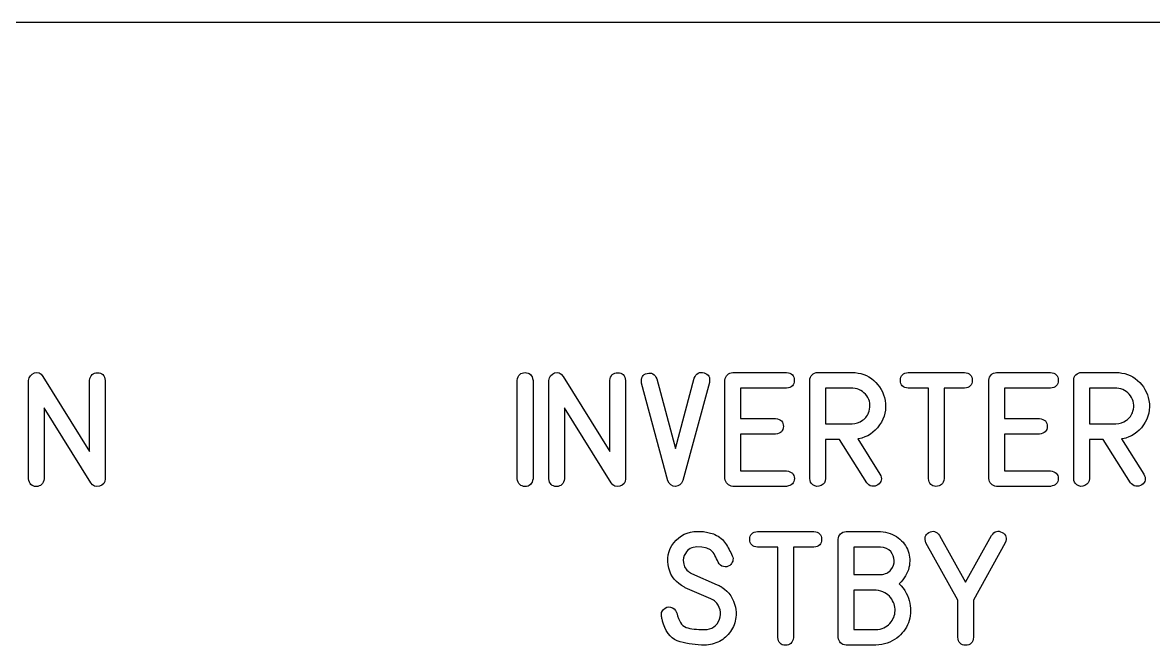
# Model space of a CAD drawing. Extents: x 33 to 177, y 88 to 209.
# Drawn here: x 70.53 to 105.6, y 189.38 to 208.68 of the extents above; entities that cross this region are included whole.
import ezdxf

# ---------------------------------------------------------------- set-up
doc = ezdxf.new("R2010")
doc.units = 0
doc.layers.add('Top', color=7, linetype='CONTINUOUS')

msp = doc.modelspace()

# ---------------------------------------------------------------- linework, layer by layer
at = {"layer": 'Top', "color": 3}
msp.add_lwpolyline([(175.724937, 208.678362), (34.274989, 208.678362)], dxfattribs=at)
at = {"layer": 'Top', "color": 1}
for points in [[(92.55447, 197.838167), (94.221891, 197.838167)], [(95.186266, 197.838153), (96.255967, 197.838153)], [(97.994373, 197.838167), (99.742752, 197.838167)], [(100.738888, 197.838167), (102.406313, 197.838167)], [(103.370688, 197.838153), (104.440388, 197.838153)], [(70.706699, 194.548111), (70.706699, 197.590123)], [(71.152835, 197.719313), (72.599774, 195.395604), (72.599774, 197.590123)], [(73.08553, 197.590123), (73.08553, 194.548111)], [(85.868164, 194.548111), (85.868164, 197.593566)], [(86.357367, 197.593566), (86.357367, 194.548111)], [(86.845353, 194.548111), (86.845353, 197.590123)], [(87.291492, 197.719313), (88.738427, 195.395604), (88.738427, 197.590123)], [(89.224186, 197.590123), (89.224186, 194.548111)], [(90.540418, 194.482653), (89.723934, 197.512607)], [(90.194189, 197.638355), (90.774683, 195.488621), (91.358627, 197.659024)], [(91.827157, 197.53328), (91.007226, 194.489547)], [(92.309869, 194.555001), (92.309869, 197.597013)], [(94.945111, 194.553265), (94.945111, 197.596999)], [(100.494291, 194.555001), (100.494291, 197.597013)], [(103.129533, 194.553265), (103.129533, 197.596999)], [(94.221891, 197.35758), (92.793903, 197.35758), (92.793903, 196.415348), (93.882551, 196.415348)], [(96.280082, 197.352411), (95.430867, 197.352411), (95.430867, 196.249984), (96.255967, 196.249984)], [(98.626545, 194.551558), (98.626545, 197.352411), (97.994373, 197.352411)], [(99.742752, 197.352411), (99.112305, 197.352411), (99.112305, 194.551558)], [(102.406313, 197.35758), (100.978325, 197.35758), (100.978325, 196.415348), (102.066969, 196.415348)], [(104.464504, 197.352411), (103.615289, 197.352411), (103.615289, 196.249984), (104.440388, 196.249984)], [(72.639391, 194.420642), (71.192455, 196.740908), (71.192455, 194.548111)], [(88.778047, 194.420642), (87.331112, 196.740908), (87.331112, 194.548111)], [(93.882551, 195.926145), (92.793903, 195.926145), (92.793903, 194.794434), (94.221891, 194.794434)], [(96.710717, 194.424089), (95.861506, 195.76595), (95.430867, 195.76595), (95.430867, 194.553279)], [(96.460947, 195.784883), (96.42821, 195.779732), (97.120682, 194.684191)], [(102.066969, 195.926145), (100.978325, 195.926145), (100.978325, 194.794434), (102.406313, 194.794434)], [(104.895139, 194.424089), (104.045924, 195.76595), (103.615289, 195.76595), (103.615289, 194.553279)], [(104.645369, 195.784883), (104.612632, 195.779732), (105.305104, 194.684191)], [(94.221891, 194.310399), (92.55447, 194.310399)], [(102.406313, 194.310399), (100.738888, 194.310399)], [(91.456265, 192.914239), (91.645745, 192.909089)], [(93.322299, 192.914194), (95.070679, 192.914194)], [(95.822213, 189.625859), (95.822213, 192.669592)], [(96.066815, 192.914194), (97.136526, 192.914194)], [(98.968827, 192.788446), (99.7767, 191.344958), (100.584573, 192.788446)], [(91.709474, 192.407807), (91.59751, 192.426751), (91.439036, 192.431937)], [(93.954472, 189.62758), (93.954472, 192.428438), (93.322299, 192.428438)], [(95.070679, 192.428438), (94.440228, 192.428438), (94.440228, 189.62758)], [(97.136526, 192.424991), (96.309705, 192.424991), (96.309705, 191.575776), (97.141694, 191.575776)], [(99.535542, 189.63447), (99.535542, 190.786854), (98.546804, 192.555903)], [(101.006593, 192.555903), (100.016133, 190.786854), (100.016133, 189.63447)], [(91.237477, 191.632668), (91.256421, 191.624061), (91.277093, 191.615453), (92.072947, 191.263999)], [(91.878275, 190.821338), (91.080734, 191.171014), (91.054911, 191.184808)], [(92.072947, 191.263999), (92.100499, 191.251934), (92.131508, 191.236447), (92.15906, 191.22096)], [(97.003889, 191.091742), (96.309705, 191.091742), (96.309705, 189.873907), (96.983219, 189.873907)], [(90.812042, 190.402779), (90.817192, 190.387257)], [(96.988395, 189.386426), (96.983209, 189.386426), (96.066815, 189.386426)]]:
    msp.add_lwpolyline(points, dxfattribs=at)
for points in [[(94.221891, 197.35758)], [(102.406313, 197.35758)], [(98.626545, 194.551558)], [(97.136526, 192.424991)], [(93.954472, 189.62758)]]:
    msp.add_lwpolyline(points, close=True, dxfattribs=at)
for points in [[(70.706699, 197.590123), (70.723915, 197.709552), (70.784777, 197.788214), (70.889286, 197.82611)], [(70.889286, 197.82611), (70.994936, 197.864007), (71.082785, 197.828409), (71.152835, 197.719313)], [(72.599774, 197.590123), (72.621599, 197.754338), (72.704854, 197.835298), (72.84954, 197.833003)], [(72.84954, 197.833003), (72.995382, 197.831827), (73.074046, 197.750867), (73.08553, 197.590123)], [(85.868164, 197.593566), (85.89228, 197.755486), (85.97324, 197.836446), (86.111044, 197.836446)], [(86.111044, 197.836446), (86.249996, 197.837622), (86.332103, 197.756662), (86.357367, 197.593566)], [(86.845353, 197.590123), (86.862592, 197.709552), (86.923455, 197.788214), (87.027943, 197.82611)], [(87.027943, 197.82611), (87.133592, 197.864007), (87.221442, 197.828409), (87.291492, 197.719313)], [(88.738427, 197.590123), (88.760252, 197.754338), (88.843509, 197.835298), (88.988196, 197.833003)], [(88.988196, 197.833003), (89.134039, 197.831827), (89.212702, 197.750867), (89.224186, 197.590123)], [(89.897909, 197.81233), (90.036861, 197.849078), (90.135621, 197.791086), (90.194189, 197.638355)], [(91.358627, 197.659024), (91.417193, 197.814053), (91.518248, 197.870323), (91.661793, 197.827835)], [(91.661793, 197.827835), (91.805338, 197.786494), (91.860459, 197.688309), (91.827157, 197.53328)], [(92.309869, 197.597013), (92.331694, 197.748596), (92.413228, 197.828981), (92.55447, 197.838167)], [(94.221891, 197.838167), (94.383811, 197.825538), (94.464195, 197.744579), (94.463045, 197.595291)], [(95.014012, 197.767531), (95.061096, 197.814613), (95.118514, 197.838153), (95.186266, 197.838153)], [(96.255967, 197.838153), (96.5132, 197.838153), (96.736556, 197.756046), (96.926034, 197.591831)], [(97.753218, 197.593566), (97.754394, 197.742854), (97.834779, 197.824388), (97.994373, 197.838167)], [(99.742752, 197.838167), (99.901227, 197.825538), (99.980464, 197.744004), (99.980464, 197.593566)], [(100.494291, 197.597013), (100.516116, 197.748596), (100.597648, 197.828981), (100.738888, 197.838167)], [(102.406313, 197.838167), (102.56823, 197.825538), (102.648615, 197.744579), (102.647467, 197.595291)], [(103.198434, 197.767531), (103.245516, 197.814613), (103.302934, 197.838153), (103.370688, 197.838153)], [(104.440388, 197.838153), (104.697621, 197.838153), (104.920977, 197.756046), (105.110456, 197.591831)], [(89.723934, 197.512607), (89.702108, 197.675675), (89.7601, 197.775583), (89.897909, 197.81233)], [(94.463045, 197.595291), (94.463045, 197.447151), (94.382661, 197.367914), (94.221891, 197.35758)], [(94.945111, 197.596999), (94.945111, 197.663603), (94.968078, 197.720447), (95.014012, 197.767531)], [(96.926034, 197.591831), (97.115515, 197.428763), (97.233223, 197.221484), (97.279157, 196.969994)], [(97.994373, 197.352411), (97.833603, 197.365041), (97.753218, 197.445426), (97.753218, 197.593566)], [(99.980464, 197.593566), (99.98164, 197.44428), (99.902403, 197.363896), (99.742752, 197.352411)], [(102.647467, 197.595291), (102.647467, 197.447151), (102.567082, 197.367914), (102.406313, 197.35758)], [(103.129533, 197.596999), (103.129533, 197.663603), (103.1525, 197.720447), (103.198434, 197.767531)], [(105.110456, 197.591831), (105.299937, 197.428763), (105.417645, 197.221484), (105.463579, 196.969994)], [(96.707274, 197.1147), (96.60392, 197.258245), (96.461522, 197.337482), (96.280082, 197.352411)], [(104.891692, 197.1147), (104.78834, 197.258245), (104.645944, 197.337482), (104.464504, 197.352411)], [(96.781343, 196.635834), (96.835315, 196.812681), (96.810626, 196.972303), (96.707274, 197.1147)], [(97.279157, 196.969994), (97.327388, 196.70013), (97.269971, 196.44749), (97.106903, 196.212075)], [(104.965761, 196.635834), (105.019736, 196.812681), (104.995046, 196.972303), (104.891692, 197.1147)], [(105.463579, 196.969994), (105.51181, 196.70013), (105.454392, 196.44749), (105.291325, 196.212075)], [(96.579805, 196.35678), (96.679711, 196.42798), (96.746891, 196.520998), (96.781343, 196.635834)], [(104.764227, 196.35678), (104.864133, 196.42798), (104.931311, 196.520998), (104.965761, 196.635834)], [(93.882551, 196.415348), (94.045619, 196.391232), (94.126578, 196.309125), (94.125427, 196.169025)], [(94.125427, 196.169025), (94.125427, 196.030073), (94.044469, 195.949114), (93.882551, 195.926145)], [(96.255967, 196.249984), (96.3731, 196.249984), (96.481046, 196.285583), (96.579805, 196.35678)], [(97.106903, 196.212075), (96.944983, 195.977807), (96.729665, 195.83541), (96.460947, 195.784883)], [(102.066969, 196.415348), (102.230037, 196.391232), (102.310997, 196.309125), (102.309849, 196.169025)], [(102.309849, 196.169025), (102.309849, 196.030073), (102.228889, 195.949114), (102.066969, 195.926145)], [(104.440388, 196.249984), (104.55752, 196.249984), (104.665466, 196.285583), (104.764227, 196.35678)], [(105.291325, 196.212075), (105.129405, 195.977807), (104.914086, 195.83541), (104.645369, 195.784883)], [(94.221891, 194.794434), (94.383811, 194.770318), (94.464771, 194.689359), (94.464771, 194.551558)], [(97.120682, 194.684191), (97.194178, 194.554428), (97.173507, 194.445334), (97.058671, 194.35691)], [(102.406313, 194.794434), (102.56823, 194.770318), (102.649189, 194.689359), (102.649189, 194.551558)], [(105.305104, 194.684191), (105.378599, 194.554428), (105.357929, 194.445334), (105.243093, 194.35691)], [(70.947854, 194.306956), (70.811198, 194.306956), (70.730813, 194.387341), (70.706699, 194.548111)], [(71.192455, 194.548111), (71.167192, 194.387341), (71.085658, 194.306956), (70.947854, 194.306956)], [(72.909829, 194.317289), (72.793846, 194.285137), (72.703699, 194.319588), (72.639391, 194.420642)], [(73.08553, 194.548111), (73.08553, 194.427534), (73.026963, 194.350594), (72.909829, 194.317289)], [(86.111044, 194.306956), (85.97324, 194.306956), (85.89228, 194.387341), (85.868164, 194.548111)], [(86.357367, 194.548111), (86.332103, 194.386194), (86.249996, 194.305809), (86.111044, 194.306956)], [(87.086511, 194.306956), (86.949854, 194.306956), (86.869468, 194.387341), (86.845353, 194.548111)], [(87.331112, 194.548111), (87.305846, 194.387341), (87.224312, 194.306956), (87.086511, 194.306956)], [(89.048486, 194.317289), (88.932502, 194.285137), (88.842356, 194.319588), (88.778047, 194.420642)], [(89.224186, 194.548111), (89.224186, 194.427534), (89.16562, 194.350594), (89.048486, 194.317289)], [(90.776408, 194.310399), (90.668461, 194.310399), (90.589797, 194.367817), (90.540418, 194.482653)], [(91.007226, 194.489547), (90.961292, 194.371265), (90.884353, 194.31155), (90.776408, 194.310399)], [(92.55447, 194.310399), (92.410925, 194.328767), (92.329391, 194.410301), (92.309869, 194.555001)], [(94.464771, 194.551558), (94.464771, 194.413754), (94.383811, 194.333368), (94.221891, 194.310399)], [(95.03985, 194.362064), (94.976691, 194.409145), (94.945111, 194.472879), (94.945111, 194.553265)], [(95.294787, 194.33624), (95.204067, 194.292602), (95.119088, 194.30121), (95.03985, 194.362064)], [(95.430867, 194.553279), (95.430867, 194.453373), (95.385507, 194.381027), (95.294787, 194.33624)], [(96.86747, 194.317289), (96.79627, 194.329919), (96.744019, 194.365518), (96.710717, 194.424089)], [(97.058671, 194.35691), (97.003551, 194.317864), (96.939817, 194.304657), (96.86747, 194.317289)], [(98.857367, 194.310399), (98.71497, 194.312751), (98.63803, 194.393137), (98.626545, 194.551558)], [(99.112305, 194.551558), (99.085891, 194.38849), (99.000912, 194.308104), (98.857367, 194.310399)], [(100.738888, 194.310399), (100.595343, 194.328767), (100.513811, 194.410301), (100.494291, 194.555001)], [(102.649189, 194.551558), (102.649189, 194.413754), (102.56823, 194.333368), (102.406313, 194.310399)], [(103.224271, 194.362064), (103.161113, 194.409145), (103.129533, 194.472879), (103.129533, 194.553265)], [(103.479209, 194.33624), (103.388489, 194.292602), (103.30351, 194.30121), (103.224271, 194.362064)], [(103.615289, 194.553279), (103.615289, 194.453373), (103.569929, 194.381027), (103.479209, 194.33624)], [(105.051892, 194.317289), (104.980692, 194.329919), (104.928441, 194.365518), (104.895139, 194.424089)], [(105.243093, 194.35691), (105.187971, 194.317864), (105.124237, 194.304657), (105.051892, 194.317289)], [(98.63982, 192.881466), (98.762695, 192.951516), (98.872364, 192.920509), (98.968827, 192.788446)], [(100.584573, 192.788446), (100.674146, 192.922805), (100.782091, 192.954959), (100.908408, 192.88491)], [(90.729351, 192.562842), (90.914237, 192.797107), (91.156541, 192.914239), (91.456265, 192.914239)], [(91.645745, 192.909089), (91.707756, 192.897612), (91.767471, 192.886123), (91.824889, 192.874623)], [(91.824889, 192.874623), (91.882307, 192.864298), (91.940299, 192.845924), (91.998864, 192.819501)], [(91.998864, 192.819501), (92.143559, 192.751747), (92.254377, 192.658729), (92.331318, 192.540448)], [(93.081141, 192.669592), (93.082317, 192.81888), (93.162703, 192.900414), (93.322299, 192.914194)], [(93.322299, 192.428438), (93.161527, 192.441067), (93.081141, 192.521452), (93.081141, 192.669592)], [(95.070679, 192.914194), (95.229153, 192.901564), (95.30839, 192.82003), (95.30839, 192.669592)], [(95.30839, 192.669592), (95.309566, 192.520304), (95.230329, 192.439919), (95.070679, 192.428438)], [(95.822213, 192.669592), (95.841734, 192.811989), (95.923267, 192.893523), (96.066815, 192.914194)], [(97.136526, 192.914194), (97.354713, 192.895826), (97.537877, 192.829795), (97.686018, 192.716102)], [(97.686018, 192.716102), (97.835304, 192.602414), (97.938655, 192.465184), (97.996073, 192.304412)], [(98.546804, 192.555903), (98.48594, 192.704043), (98.516946, 192.812564), (98.63982, 192.881466)], [(100.908408, 192.88491), (101.035878, 192.81486), (101.068606, 192.705191), (101.006593, 192.555903)], [(90.569155, 191.772195), (90.492214, 192.066176), (90.545613, 192.329725), (90.729351, 192.562842)], [(91.085913, 192.232124), (91.030793, 192.148293), (91.010123, 192.054701), (91.023902, 191.951349)], [(91.439036, 192.431937), (91.285154, 192.429585), (91.167447, 192.362981), (91.085913, 192.232124)], [(91.78699, 192.378527), (91.764012, 192.387722), (91.738174, 192.397483), (91.709474, 192.407807)], [(91.861059, 192.338906), (91.835795, 192.357274), (91.811106, 192.370481), (91.78699, 192.378527)], [(92.002307, 192.164931), (91.969005, 192.234981), (91.921922, 192.292972), (91.861059, 192.338906)], [(92.331318, 192.540448), (92.408256, 192.422166), (92.477732, 192.294124), (92.539745, 192.15632)], [(97.451749, 192.287189), (97.380552, 192.371018), (97.275477, 192.416952), (97.136526, 192.424991)], [(97.560271, 192.011582), (97.559095, 192.112636), (97.522921, 192.204505), (97.451749, 192.287189)], [(97.996073, 192.304412), (98.053491, 192.14479), (98.060958, 191.974259), (98.018475, 191.792818)], [(91.023902, 191.951349), (91.039989, 191.823882), (91.099703, 191.725122), (91.203046, 191.65507)], [(92.098771, 191.961668), (92.068912, 192.028275), (92.036757, 192.096029), (92.002307, 192.164931)], [(92.26241, 191.823866), (92.191212, 191.839953), (92.136666, 191.885887), (92.098771, 191.961668)], [(92.494953, 191.892771), (92.480019, 191.877836), (92.467961, 191.8675), (92.458779, 191.861762)], [(92.538017, 191.958228), (92.524235, 191.929519), (92.50988, 191.9077), (92.494953, 191.892771)], [(92.555232, 192.111535), (92.567861, 192.055264), (92.562123, 192.004162), (92.538017, 191.958228)], [(92.539745, 192.15632), (92.545484, 192.14369), (92.550646, 192.128762), (92.555232, 192.111535)], [(97.458639, 191.729082), (97.528691, 191.817507), (97.562568, 191.911674), (97.560271, 192.011582)], [(91.054911, 191.184808), (90.794233, 191.322609), (90.632314, 191.518405), (90.569155, 191.772195)], [(91.203046, 191.65507), (91.207632, 191.651636), (91.212794, 191.647614), (91.218533, 191.643005)], [(91.218533, 191.643005), (91.224271, 191.639571), (91.230586, 191.636126), (91.237477, 191.632668)], [(92.458779, 191.861762), (92.399066, 191.819273), (92.333609, 191.806641), (92.26241, 191.823866)], [(97.141694, 191.575776), (97.284091, 191.59071), (97.389739, 191.641812), (97.458639, 191.729082)], [(98.018475, 191.792818), (97.977134, 191.612526), (97.876078, 191.446588), (97.715305, 191.295004)], [(92.15906, 191.22096), (92.167103, 191.215222), (92.175723, 191.209483), (92.184919, 191.203745)], [(92.184919, 191.203745), (92.195243, 191.199159), (92.205003, 191.193996), (92.214199, 191.188258)], [(92.214199, 191.188258), (92.441576, 191.038972), (92.58225, 190.832267), (92.636223, 190.568143)], [(97.715305, 191.295004), (97.892155, 191.108969), (98.002397, 190.908005), (98.046034, 190.692112)], [(92.009186, 190.740379), (91.975884, 190.769088), (91.932247, 190.796075), (91.878275, 190.821338)], [(97.450028, 190.862645), (97.353564, 190.988965), (97.204851, 191.06533), (97.003889, 191.091742)], [(97.587833, 190.456126), (97.592419, 190.600819), (97.546484, 190.736325), (97.450028, 190.862645)], [(90.345234, 190.280478), (90.328018, 190.36316), (90.348115, 190.436081), (90.405523, 190.499242)], [(90.405523, 190.499242), (90.464089, 190.562401), (90.536436, 190.586516), (90.622565, 190.571586)], [(90.622565, 190.571586), (90.713286, 190.553218), (90.776444, 190.496949), (90.812042, 190.402779)], [(92.159046, 190.485442), (92.133783, 190.587646), (92.083829, 190.672625), (92.009186, 190.740379)], [(92.141831, 190.192612), (92.178578, 190.286778), (92.184317, 190.384388), (92.159046, 190.485442)], [(92.636223, 190.568143), (92.656895, 190.464791), (92.661493, 190.358568), (92.650016, 190.249473)], [(98.046034, 190.692112), (98.089672, 190.47622), (98.075893, 190.274108), (98.004695, 190.085777)], [(90.369363, 190.159899), (90.362473, 190.200092), (90.354429, 190.240285), (90.345234, 190.280478)], [(90.400373, 190.042767), (90.386591, 190.080662), (90.376254, 190.119706), (90.369363, 190.159899)], [(90.817192, 190.387257), (90.872315, 190.138062), (90.968203, 189.98935), (91.104857, 189.941121)], [(91.678465, 189.875663), (91.903544, 189.875663), (92.057999, 189.981313), (92.141831, 190.192612)], [(92.650016, 190.249473), (92.631648, 190.093296), (92.576527, 189.948602), (92.484652, 189.815392)], [(97.429359, 190.063387), (97.531563, 190.181666), (97.584388, 190.312579), (97.587833, 190.456126)], [(90.918859, 189.493275), (90.676556, 189.562177), (90.503727, 189.745341), (90.400373, 190.042767)], [(91.104857, 189.941121), (91.242661, 189.89289), (91.433864, 189.87107), (91.678465, 189.875663)], [(92.484652, 189.815392), (92.39393, 189.683331), (92.279667, 189.581127), (92.141866, 189.508779)], [(96.983219, 189.873907), (97.178441, 189.88195), (97.327154, 189.94511), (97.429359, 190.063387)], [(98.004695, 190.085777), (97.934643, 189.898594), (97.812342, 189.739546), (97.637793, 189.608633)], [(91.681944, 189.391647), (91.415524, 189.391647), (91.161163, 189.425523), (90.918859, 189.493275)], [(92.141866, 189.508779), (91.993725, 189.430691), (91.840418, 189.391647), (91.681944, 189.391647)], [(94.185294, 189.386426), (94.042897, 189.388777), (93.965956, 189.469162), (93.954472, 189.62758)], [(94.440228, 189.62758), (94.413817, 189.464513), (94.328839, 189.384128), (94.185294, 189.386426)], [(96.066815, 189.386426), (95.925568, 189.405946), (95.844034, 189.485757), (95.822213, 189.625859)], [(97.637793, 189.608633), (97.463242, 189.477719), (97.246775, 189.40365), (96.988395, 189.386426)], [(99.774975, 189.389872), (99.625689, 189.389872), (99.545878, 189.471405), (99.535542, 189.63447)], [(100.016133, 189.63447), (100.005809, 189.471405), (99.925423, 189.389872), (99.774975, 189.389872)]]:
    msp.add_open_spline(points, degree=3, dxfattribs=at)

doc.saveas('drawing.dxf')
